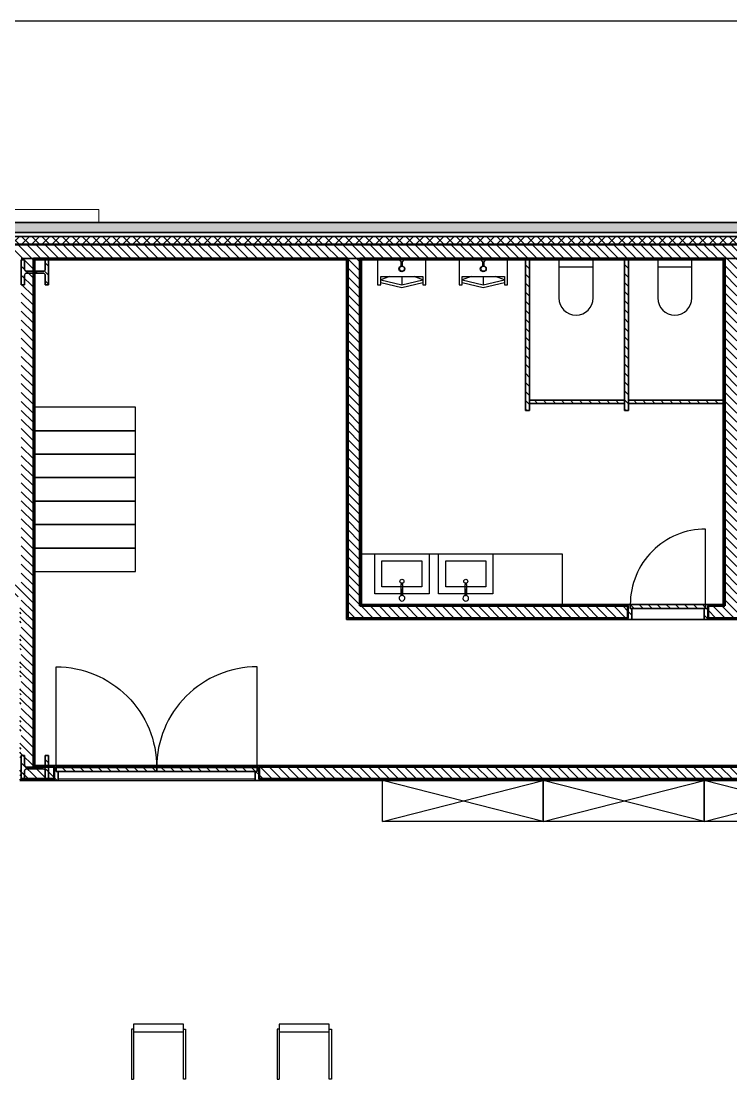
# Model space of a CAD drawing. Header units: millimetres. Extents: x -100 to 251604, y 0 to 25979.
# Drawn here: x 25299 to 32359, y 13724 to 24310 of the extents above; entities that cross this region are included whole.
import ezdxf

# ---------------------------------------------------------------- set-up
doc = ezdxf.new("R2010")
doc.units = ezdxf.units.MM
doc.layers.get('0').update_dxf_attribs({"true_color": 0xdfdfdf})
for name, color, linetype in [('Background_0', 7, 'Continuous'), ('Background_Back bricks', 7, 'Continuous'), ('Background_BRX_2D_Symbols', 7, 'Continuous'), ('Background_DOOR_FRAME', 253, 'Continuous'), ('Background_DOOR_PANEL', 255, 'Continuous'), ('Boundary_0', 7, 'Continuous'), ('Boundary_Air', 7, 'Continuous'), ('Boundary_Back bricks', 7, 'Continuous'), ('Boundary_BRX_2D+_Swing', 7, 'Continuous'), ('Boundary_BRX_2D_Symbols', 7, 'Continuous'), ('Boundary_Cavity Wall_ Back', 7, 'Continuous'), ('Boundary_DOOR_FRAME', 253, 'Continuous'), ('Boundary_DOOR_PANEL', 255, 'Continuous'), ('Boundary_Gypsum Board', 54, 'Continuous'), ('Boundary_Insulation_ Polyurethane Foam', 42, 'Continuous'), ('Boundary_Interior Wall Plaster_ 140', 7, 'Continuous'), ('Boundary_Plaster_ Cement', 165, 'Continuous'), ('Fill_0', 7, 'Continuous'), ('Fill_Back bricks', 7, 'Continuous'), ('Fill_DOOR_FRAME', 253, 'Continuous'), ('Fill_DOOR_PANEL', 255, 'Continuous'), ('Fill_Gypsum Board', 251, 'Continuous'), ('Fill_Insulation_ Polyurethane Foam', 42, 'Continuous'), ('Fill_Plaster_ Cement', 253, 'Continuous'), ('Fill_Supporting Wall_ Brick', 11, 'Continuous'), ('Viewport border', 7, 'Continuous')]:
    doc.layers.add(name, color=color, linetype=linetype)
for name, color, linetype, lineweight in [('Background_Air', 7, 'Continuous', 9), ('Background_Concrete_ Reinforced', 7, 'Continuous', 9), ('Background_Floor_ Ceramic Tiles', 7, 'Continuous', 9), ('Background_Gypsum Board', 7, 'Continuous', 9), ('Background_Insulation_ Polyurethane Foam', 7, 'Continuous', 9), ('Background_Plaster_ Cement', 7, 'Continuous', 9), ('Background_Supporting Wall_ Brick', 7, 'Continuous', 9), ('BIM_SECTIONS', 151, 'Continuous', 25), ('Boundary_Supporting Wall_ Brick', 14, 'Continuous', 50)]:
    doc.layers.add(name, color=color, linetype=linetype, lineweight=lineweight)
doc.layers.add('BIM_ROOM_LINES', color=7, linetype='Continuous', plot=False)
pattern_1 = [(45, (-5377.5, -9300), (-44.90128, 44.90128), [])]
pattern_2 = [(45, (-5377.5, -9300), (-134.7038, 134.7038), []), (45, (-5332.6, -9300), (-134.7038, 134.7038), []), (45, (-5287.7, -9300), (-134.7038, 134.7038), []), (45, (-5242.8, -9300), (-134.7038, 134.7038), [])]
pattern_3 = [(45, (-5377.5, -9300), (-134.7038, 134.7038), []), (45, (-5332.6, -9300), (-134.7038, 134.7038), []), (45, (-5287.7, -9300), (-134.7038, 134.7038), []), (45, (-5242.8, -9300), (-134.7038, 134.7038), [])]
pattern_4 = [(45, (-5377.5, -9300), (-134.7038, 134.7038), []), (45, (-5332.6, -9300), (-134.7038, 134.7038), []), (45, (-5287.7, -9300), (-134.7038, 134.7038), []), (45, (-5242.8, -9300), (-134.7038, 134.7038), [])]

# ---------------------------------------------------------------- blocks, each defined once
blk = doc.blocks.new('*U10761')
at = {"extrusion": (0, 1, 0)}
blk.add_lwpolyline([(-20, -20), (-20, 980, 0.414214), (-1020, -20)], format="xyb", dxfattribs=at)
at = {"extrusion": (0, -1, 6.12323e-17)}
blk.add_lwpolyline([(2020, -20), (2020, 980, 0.414214), (1020, -20)], format="xyb", dxfattribs=at)
blk = doc.blocks.new('*U10773')
at = {"extrusion": (2.36848e-16, 1, 3.18833e-17)}
for points in [[(-450, 166), (-450, 248), (-480, 248), (-480, 0), (0, 0), (0, 248), (-30, 248), (-30, 166), (-450, 166)], [(-450, 230), (-240, 280), (-30, 230)], [(-118, 166), (-30, 199), (-240, 249), (-450, 199), (-362, 166)], [(-235, 60), (-235, 19)], [(-240, 166), (-240, 249)], [(-245, 19), (-245, 60)]]:
    blk.add_lwpolyline(points, dxfattribs=at)
for centre, radius in [((-240, 90), 30), ((-242, 89), 25)]:
    blk.add_circle(centre, radius, dxfattribs=at)
blk.add_arc((-240, 0), 20, 0, 180, dxfattribs=at)
blk = doc.blocks.new('*U10792')
at = {"extrusion": (0, 1, 0)}
blk.add_lwpolyline([(-25, 0), (-25, 750, 0.414214), (-775, 0)], format="xyb", dxfattribs=at)
blk = doc.blocks.new('*U10840')
for points in [[(0, 0), (0, 410)], [(0, 410), (1600, 410)], [(0, 0), (1600, 410)], [(1600, 0), (0, 410)], [(1600, 410), (1600, 0)], [(1600, 0), (0, 0)]]:
    blk.add_lwpolyline(points)
blk = doc.blocks.new('*U10874')
for p, q in [((16043, 8928), (16043, 8853)), ((16383, 8928), (16211, 8928)), ((16383, 8853), (16383, 8928)), ((16383, 8853), (16043, 8853)), ((16043, 8853), (16043, 8548)), ((16383, 8548), (16383, 8853))]:
    blk.add_line(p, q)
blk.add_arc((16213, 8548), 170, 179.9665, 359.9665)
blk = doc.blocks.new('*U10875')
for p, q in [((17026, 8928), (17026, 8853)), ((17366, 8928), (17195, 8928)), ((17366, 8853), (17366, 8928)), ((17366, 8853), (17026, 8853)), ((17026, 8853), (17026, 8548)), ((17366, 8548), (17366, 8853))]:
    blk.add_line(p, q)
blk.add_arc((17196, 8548), 170, 179.9665, 359.9665)
blk = doc.blocks.new('*U10876')
for p, q in [((14211, 6005), (14751, 6005)), ((14211, 5605), (14211, 6005)), ((14282, 5934), (14680, 5934)), ((14282, 5676), (14282, 5934)), ((14680, 5934), (14680, 5676)), ((14751, 6005), (14751, 5605)), ((14680, 5676), (14282, 5676)), ((14471, 5697), (14471, 5589)), ((14491, 5697), (14471, 5697)), ((14478, 5652), (14484, 5652)), ((14478, 5587), (14478, 5652)), ((14484, 5652), (14484, 5587)), ((14491, 5589), (14491, 5697)), ((14751, 5605), (14211, 5605)), ((14484, 5587), (14478, 5587))]:
    blk.add_line(p, q)
blk.add_circle((14481, 5730), 20)
blk.add_arc((14481, 5562), 28.6, 96.0274, 83.9726)
blk = doc.blocks.new('*U10877')
for p, q in [((14846, 6005), (15386, 6005)), ((14846, 5605), (14846, 6005)), ((14917, 5934), (15315, 5934)), ((14917, 5676), (14917, 5934)), ((15315, 5934), (15315, 5676)), ((15386, 6005), (15386, 5605)), ((15315, 5676), (14917, 5676)), ((15106, 5697), (15106, 5589)), ((15126, 5697), (15106, 5697)), ((15113, 5652), (15119, 5652)), ((15113, 5587), (15113, 5652)), ((15119, 5652), (15119, 5587)), ((15126, 5589), (15126, 5697)), ((15386, 5605), (14846, 5605)), ((15119, 5587), (15113, 5587))]:
    blk.add_line(p, q)
blk.add_circle((15116, 5730), 20)
blk.add_arc((15116, 5562), 28.6, 96.0274, 83.9726)
blk = doc.blocks.new('*U10941')
for p, q in [((13258, 1276), (13238, 1276)), ((13238, 1276), (13238, 779)), ((13258, 1326), (13258, 1276)), ((13758, 1326), (13258, 1326)), ((13258, 1276), (13258, 1246)), ((13758, 1276), (13758, 1326)), ((13758, 1246), (13758, 1276)), ((13758, 1276), (13778, 1276)), ((13778, 1276), (13778, 779)), ((13258, 1246), (13258, 779)), ((13758, 1246), (13258, 1246)), ((13758, 779), (13758, 1246)), ((13238, 779), (13258, 779)), ((13778, 779), (13758, 779))]:
    blk.add_line(p, q)
blk = doc.blocks.new('*U10942')
for p, q in [((11808, 1276), (11788, 1276)), ((11788, 1276), (11788, 779)), ((11808, 1326), (11808, 1276)), ((12308, 1326), (11808, 1326)), ((11808, 1276), (11808, 1246)), ((12308, 1276), (12308, 1326)), ((12308, 1246), (12308, 1276)), ((12308, 1276), (12328, 1276)), ((12328, 1276), (12328, 779)), ((11808, 1246), (11808, 779)), ((12308, 1246), (11808, 1246)), ((12308, 779), (12308, 1246)), ((11788, 779), (11808, 779)), ((12328, 779), (12308, 779))]:
    blk.add_line(p, q)
blk = doc.blocks.new('Main_Floor 0__section__..%5CMainBuilding.dwg', base_point=(-3895, -13010))
at = {"layer": 'Fill_0', "extrusion": (9.75748e-18, 3.89689e-31, -1)}
h = blk.add_hatch(dxfattribs=at)
h.set_pattern_fill('ANSI31', color=256, scale=20, style=0)
h.set_pattern_definition(pattern_1)
edge = h.paths.add_edge_path()
edge.add_line((-10693, 8680), (-10725, 8680))
edge.add_line((-10725, 8680), (-10725, 8774))
edge.add_spline(control_points=[(-10725, 8774), (-10725, 8795), (-10746, 8795)], knot_values=[-0.785398, -0.785398, -0.785398, 0.785398, 0.785398, 0.785398], weights=[1, 0.707107, 1], degree=2, periodic=0)
edge.add_line((-10746, 8795), (-10910, 8795))
edge.add_spline(control_points=[(-10910, 8795), (-10931, 8795), (-10931, 8774)], knot_values=[-0.785398, -0.785398, -0.785398, 0.785398, 0.785398, 0.785398], weights=[1, 0.707107, 1], degree=2, periodic=0)
edge.add_line((-10931, 8774), (-10931, 8680))
edge.add_line((-10931, 8680), (-10963, 8680))
edge.add_line((-10963, 8680), (-10963, 8928))
edge.add_line((-10963, 8928), (-10931, 8928))
edge.add_line((-10931, 8928), (-10931, 8834))
edge.add_spline(control_points=[(-10931, 8834), (-10931, 8813), (-10910, 8813)], knot_values=[-0.785398, -0.785398, -0.785398, 0.785398, 0.785398, 0.785398], weights=[1, 0.707107, 1], degree=2, periodic=0)
edge.add_line((-10910, 8813), (-10746, 8813))
edge.add_spline(control_points=[(-10746, 8813), (-10725, 8813), (-10725, 8834)], knot_values=[-0.785398, -0.785398, -0.785398, 0.785398, 0.785398, 0.785398], weights=[1, 0.707107, 1], degree=2, periodic=0)
edge.add_line((-10725, 8834), (-10725, 8928))
edge.add_line((-10725, 8928), (-10693, 8928))
edge.add_line((-10693, 8928), (-10693, 8680))
at = {"layer": 'Fill_0', "extrusion": (9.75748e-18, 1.71472e-33, -1)}
h = blk.add_hatch(dxfattribs=at)
h.set_pattern_fill('ANSI31', color=256, scale=20, style=0)
h.set_pattern_definition(pattern_1)
h.paths.add_polyline_path([(-15751, 7428), (-15751, 8928), (-15711, 8928), (-15711, 7428)])
at = {"layer": 'Fill_0', "extrusion": (9.75748e-18, -1.2003e-32, -1)}
h = blk.add_hatch(dxfattribs=at)
h.set_pattern_fill('ANSI31', color=256, scale=20, style=0)
h.set_pattern_definition(pattern_1)
h.paths.add_polyline_path([(-16734, 7428), (-16734, 8928), (-16694, 8928), (-16694, 7428)])
at = {"layer": 'Fill_0', "extrusion": (9.96958e-17, -2.82803e-16, -1)}
h = blk.add_hatch(dxfattribs=at)
h.set_pattern_fill('ANSI31', color=256, scale=20, style=0)
h.set_pattern_definition(pattern_1)
h.paths.add_polyline_path([(-15751, 7500), (-16694, 7500), (-16694, 7530), (-15751, 7530)])
at = {"layer": 'Fill_0', "extrusion": (9.75748e-18, -8.5736e-30, -1)}
h = blk.add_hatch(dxfattribs=at)
h.set_pattern_fill('ANSI31', color=256, scale=20, style=0)
h.set_pattern_definition(pattern_1)
h.paths.add_polyline_path([(-16734, 7500), (-17678, 7500), (-17678, 7530), (-16734, 7530)])
at = {"layer": 'Fill_0', "extrusion": (9.75748e-18, -6.34152e-31, -1)}
h = blk.add_hatch(dxfattribs=at)
h.set_pattern_fill('ANSI31', color=256, scale=20, style=0)
h.set_pattern_definition(pattern_1)
edge = h.paths.add_edge_path()
edge.add_line((-10693, 3750), (-10725, 3750))
edge.add_line((-10725, 3750), (-10725, 3844))
edge.add_spline(control_points=[(-10725, 3844), (-10725, 3865), (-10746, 3865)], knot_values=[-0.785398, -0.785398, -0.785398, 0.785398, 0.785398, 0.785398], weights=[1, 0.707107, 1], degree=2, periodic=0)
edge.add_line((-10746, 3865), (-10910, 3865))
edge.add_spline(control_points=[(-10910, 3865), (-10931, 3865), (-10931, 3844)], knot_values=[-0.785398, -0.785398, -0.785398, 0.785398, 0.785398, 0.785398], weights=[1, 0.707107, 1], degree=2, periodic=0)
edge.add_line((-10931, 3844), (-10931, 3750))
edge.add_line((-10931, 3750), (-10963, 3750))
edge.add_line((-10963, 3750), (-10963, 3998))
edge.add_line((-10963, 3998), (-10931, 3998))
edge.add_line((-10931, 3998), (-10931, 3904))
edge.add_spline(control_points=[(-10931, 3904), (-10931, 3883), (-10910, 3883)], knot_values=[-0.785398, -0.785398, -0.785398, 0.785398, 0.785398, 0.785398], weights=[1, 0.707107, 1], degree=2, periodic=0)
edge.add_line((-10910, 3883), (-10746, 3883))
edge.add_spline(control_points=[(-10746, 3883), (-10725, 3883), (-10725, 3904)], knot_values=[-0.785398, -0.785398, -0.785398, 0.785398, 0.785398, 0.785398], weights=[1, 0.707107, 1], degree=2, periodic=0)
edge.add_line((-10725, 3904), (-10725, 3998))
edge.add_line((-10725, 3998), (-10693, 3998))
edge.add_line((-10693, 3998), (-10693, 3750))
at = {"layer": 'Fill_Back bricks', "extrusion": (-2.51603e-18, 2.85419e-16, -1)}
h = blk.add_hatch(dxfattribs=at)
h.set_pattern_fill('ANSI36', color=256, scale=20, style=0)
h.set_pattern_definition([(45, (-5377.5, -9300), (33.67596, 123.47852), [158.75, -31.75, 0, -31.75])])
h.paths.add_polyline_path([(-41228, 9300), (-5378, 9300), (-5468, 9210), (-5508, 9210), (-5508, 9200), (-41138, 9200), (-41138, 9210)])
at = {"layer": 'Fill_DOOR_FRAME', "extrusion": (9.75748e-18, 3.61385e-31, -1)}
h = blk.add_hatch(dxfattribs=at)
h.set_pattern_fill('ANSI31', color=256, scale=20, style=0)
h.set_pattern_definition(pattern_1)
h.paths.add_polyline_path([(-16753, 5500), (-16728, 5500), (-16728, 5350), (-16768, 5350), (-16768, 5460), (-16753, 5460)])
at = {"layer": 'Fill_DOOR_FRAME', "extrusion": (9.75748e-18, 8.64371e-30, -1)}
h = blk.add_hatch(dxfattribs=at)
h.set_pattern_fill('ANSI31', color=256, scale=20, style=0)
h.set_pattern_definition(pattern_1)
h.paths.add_polyline_path([(-17503, 5460), (-17488, 5460), (-17488, 5350), (-17528, 5350), (-17528, 5500), (-17503, 5500)])
at = {"layer": 'Fill_DOOR_FRAME', "extrusion": (9.75748e-18, 6.61447e-29, -1)}
h = blk.add_hatch(dxfattribs=at)
h.set_pattern_fill('ANSI31', color=256, scale=20, style=0)
h.set_pattern_definition(pattern_1)
h.paths.add_polyline_path([(-11040, 3900), (-11020, 3900), (-11020, 3750), (-11060, 3750), (-11060, 3840), (-11040, 3840)])
at = {"layer": 'Fill_DOOR_FRAME', "extrusion": (9.75748e-18, -6.33069e-29, -1)}
h = blk.add_hatch(dxfattribs=at)
h.set_pattern_fill('ANSI31', color=256, scale=20, style=0)
h.set_pattern_definition(pattern_1)
h.paths.add_polyline_path([(-13040, 3840), (-13020, 3840), (-13020, 3750), (-13060, 3750), (-13060, 3900), (-13040, 3900)])
at = {"layer": 'Fill_DOOR_PANEL', "extrusion": (9.75748e-18, 4.67194e-30, -1)}
h = blk.add_hatch(dxfattribs=at)
h.set_pattern_fill('ANSI31', color=256, scale=20, style=0)
h.set_pattern_definition(pattern_1)
h.paths.add_polyline_path([(-16753, 5460), (-17503, 5460), (-17503, 5500), (-16753, 5500)])
at = {"layer": 'Fill_DOOR_PANEL', "extrusion": (9.75748e-18, 0, -1)}
h = blk.add_hatch(dxfattribs=at)
h.set_pattern_fill('ANSI31', color=256, scale=20, style=0)
h.set_pattern_definition(pattern_1)
h.paths.add_polyline_path([(-12040, 3880), (-11040, 3880), (-11040, 3840), (-12040, 3840)])
at = {"layer": 'Fill_DOOR_PANEL', "extrusion": (9.75748e-18, -1.38786e-46, -1)}
h = blk.add_hatch(dxfattribs=at)
h.set_pattern_fill('ANSI31', color=256, scale=20, style=0)
h.set_pattern_definition(pattern_1)
h.paths.add_polyline_path([(-13040, 3880), (-12040, 3880), (-12040, 3840), (-13040, 3840)])
at = {"layer": 'Fill_Gypsum Board', "extrusion": (-3.36117e-17, -1.41402e-15, -1)}
h = blk.add_hatch(dxfattribs=at)
h.set_pattern_fill('ANSI34', color=256, scale=10, style=0)
h.set_pattern_definition(pattern_2)
h.paths.add_polyline_path([(-13943, 8928), (-13943, 8940), (-10813, 8940), (-10813, 8928)])
at = {"layer": 'Fill_Gypsum Board', "extrusion": (1.44319e-17, -1.69682e-14, -1)}
h = blk.add_hatch(dxfattribs=at)
h.set_pattern_fill('ANSI34', color=256, scale=10, style=0)
h.set_pattern_definition([(45, (-5377.5, -9300), (-134.7038, 134.7038), []), (45, (-5332.6, -9300), (-134.7038, 134.7038), []), (45, (-5287.7, -9300), (-134.7038, 134.7038), []), (45, (-5242.8, -9300), (-134.7038, 134.7038), [])])
h.paths.add_polyline_path([(-17693, 8928), (-17693, 8940), (-14063, 8940), (-14063, 8928)])
at = {"layer": 'Fill_Insulation_ Polyurethane Foam', "extrusion": (9.75748e-18, 1.218e-29, -1)}
h = blk.add_hatch(dxfattribs=at)
h.set_pattern_fill('INSULATION', color=256, scale=20, style=0)
h.set_pattern_definition([(45, (-5377.5, -9300), (-50.28943, 50.28943), []), (135, (-5377.5, -9300), (-50.28943, -50.28943), [])])
h.paths.add_polyline_path([(-11118, -9170), (-11118, -9120), (-5558, -9120), (-5558, 9080), (-41048, 9080), (-41048, -120), (-40828, -120), (-40828, -170), (-41098, -170), (-41098, 9160), (-5558, 9160), (-5558, 9170), (-5508, 9170), (-5508, -9170)])
at = {"layer": 'Fill_Plaster_ Cement', "extrusion": (-2.82249e-15, 8.42553e-18, -1)}
h = blk.add_hatch(dxfattribs=at)
h.set_pattern_fill('ANSI34', color=256, scale=10, style=0)
h.set_pattern_definition([(45, (-5377.5, -9300), (-134.7038, 134.7038), []), (45, (-5332.6, -9300), (-134.7038, 134.7038), []), (45, (-5287.7, -9300), (-134.7038, 134.7038), []), (45, (-5242.8, -9300), (-134.7038, 134.7038), [])])
h.paths.add_polyline_path([(-10828, 8928), (-10813, 8928), (-10813, 3885), (-11020, 3885), (-11020, 3900), (-10828, 3900)])
at = {"layer": 'Fill_Plaster_ Cement', "extrusion": (-1.33695e-16, -4.10156e-18, -1)}
h = blk.add_hatch(dxfattribs=at)
h.set_pattern_fill('ANSI34', color=256, scale=10, style=0)
h.set_pattern_definition(pattern_4)
h.paths.add_polyline_path([(-20887, 8928), (-20872, 8928), (-20872, 3765), (-13060, 3765), (-13060, 3750), (-20887, 3750)])
at = {"layer": 'Fill_Plaster_ Cement', "extrusion": (-2.69671e-19, 1.27763e-15, -1)}
h = blk.add_hatch(dxfattribs=at)
h.set_pattern_fill('ANSI34', color=256, scale=10, style=0)
h.set_pattern_definition(pattern_3)
h.paths.add_polyline_path([(-16728, 5350), (-16728, 5365), (-13943, 5365), (-13943, 8928), (-13928, 8928), (-13928, 5350)])
at = {"layer": 'Fill_Plaster_ Cement', "extrusion": (-2.69551e-18, -1.40779e-15, -1)}
h = blk.add_hatch(dxfattribs=at)
h.set_pattern_fill('ANSI34', color=256, scale=10, style=0)
h.set_pattern_definition(pattern_2)
h.paths.add_polyline_path([(-14078, 5500), (-14078, 8928), (-14063, 8928), (-14063, 5485), (-16728, 5485), (-16728, 5500)])
at = {"layer": 'Fill_Plaster_ Cement', "extrusion": (-1.31644e-16, -1.27261e-15, -1)}
h = blk.add_hatch(dxfattribs=at)
h.set_pattern_fill('ANSI34', color=256, scale=10, style=0)
h.set_pattern_definition(pattern_2)
h.paths.add_polyline_path([(-17528, 5500), (-17528, 5485), (-17693, 5485), (-17693, 8928), (-17678, 8928), (-17678, 5500)])
at = {"layer": 'Fill_Plaster_ Cement', "extrusion": (2.82611e-15, 2.33494e-17, -1)}
h = blk.add_hatch(dxfattribs=at)
h.set_pattern_fill('ANSI34', color=256, scale=10, style=0)
h.set_pattern_definition([(45, (-5377.5, -9300), (-134.7038, 134.7038), []), (45, (-5332.6, -9300), (-134.7038, 134.7038), []), (45, (-5287.7, -9300), (-134.7038, 134.7038), []), (45, (-5242.8, -9300), (-134.7038, 134.7038), [])])
h.paths.add_polyline_path([(-10528, 5575), (-10528, 5560), (-10678, 5560), (-10678, 3750), (-11020, 3750), (-11020, 3765), (-10693, 3765), (-10693, 5575)])
at = {"layer": 'Fill_Plaster_ Cement', "extrusion": (3.27566e-18, -1.29636e-17, -1)}
h = blk.add_hatch(dxfattribs=at)
h.set_pattern_fill('ANSI34', color=256, scale=10, style=0)
h.set_pattern_definition(pattern_4)
h.paths.add_polyline_path([(-20737, 3900), (-13060, 3900), (-13060, 3885), (-20752, 3885), (-20752, 5365), (-20587, 5365), (-20587, 5350), (-20737, 5350)])
at = {"layer": 'Fill_Plaster_ Cement', "extrusion": (5.06489e-18, 1.41402e-15, -1)}
h = blk.add_hatch(dxfattribs=at)
h.set_pattern_fill('ANSI34', color=256, scale=10, style=0)
h.set_pattern_definition(pattern_3)
h.paths.add_polyline_path([(-19787, 5350), (-19787, 5365), (-17528, 5365), (-17528, 5350)])
at = {"layer": 'Fill_Supporting Wall_ Brick', "extrusion": (6.63203e-18, -7.86111e-17, -1)}
h = blk.add_hatch(dxfattribs=at)
h.set_pattern_fill('ANSI31', color=256, scale=20, style=0)
h.set_pattern_definition(pattern_1)
h.paths.add_polyline_path([(-19787, 5365), (-19787, 5485), (-17813, 5485), (-17813, 8940), (-20752, 8940), (-20752, 5485), (-20587, 5485), (-20587, 5365), (-20752, 5365), (-20752, 3885), (-13060, 3885), (-13060, 3765), (-20872, 3765), (-20872, 8940), (-25661, 8940), (-25661, 6328), (-25781, 6328), (-25781, 8940), (-40908, 8940), (-40908, 20), (-40828, 20), (-40828, -120), (-41048, -120), (-41048, 9080), (-5558, 9080), (-5558, -9120), (-11118, -9120), (-11118, -8980), (-5698, -8980), (-5698, 8940), (-10693, 8940), (-10693, 5695), (-10528, 5695), (-10528, 5575), (-10693, 5575), (-10693, 3765), (-11020, 3765), (-11020, 3885), (-10813, 3885), (-10813, 8940), (-13943, 8940), (-13943, 5365), (-16728, 5365), (-16728, 5485), (-14063, 5485), (-14063, 8940), (-17693, 8940), (-17693, 5485), (-17528, 5485), (-17528, 5365)])
at = {"layer": 'Background_0'}
for p, q in [((10693, 8928), (10693, 8680)), ((10725, 8928), (10693, 8928)), ((10725, 8834), (10725, 8928)), ((10931, 8928), (10931, 8834)), ((10963, 8928), (10931, 8928)), ((10963, 8680), (10963, 8928)), ((15751, 8928), (15711, 8928)), ((15711, 8928), (15711, 7428)), ((15751, 7428), (15751, 8928)), ((16694, 8928), (16694, 7428)), ((16734, 8928), (16694, 8928)), ((16734, 7428), (16734, 8928)), ((10910, 8813), (10746, 8813)), ((10746, 8795), (10910, 8795)), ((10725, 8680), (10725, 8774)), ((10931, 8774), (10931, 8680)), ((10693, 8680), (10725, 8680)), ((10931, 8680), (10963, 8680)), ((16694, 7530), (15751, 7530)), ((15751, 7530), (15751, 7500)), ((16694, 7500), (16694, 7530)), ((16734, 7530), (16734, 7500)), ((17678, 7530), (16734, 7530)), ((17678, 7500), (17678, 7530)), ((11828, 7461), (10828, 7461)), ((11828, 7228), (11828, 7461)), ((15711, 7428), (15751, 7428)), ((15751, 7500), (16694, 7500)), ((16694, 7428), (16734, 7428)), ((16734, 7500), (17678, 7500)), ((11828, 7228), (10828, 7228)), ((10828, 7228), (11828, 7228)), ((11828, 6995), (11828, 7228)), ((10828, 6995), (11828, 6995)), ((11828, 6995), (10828, 6995)), ((11828, 6761), (11828, 6995)), ((10828, 6761), (11828, 6761)), ((11828, 6761), (10828, 6761)), ((11828, 6528), (11828, 6761)), ((10828, 6528), (11828, 6528)), ((11828, 6528), (10828, 6528)), ((11828, 6295), (11828, 6528)), ((10828, 6295), (11828, 6295)), ((11828, 6295), (10828, 6295)), ((11828, 6061), (11828, 6295)), ((11828, 6061), (10828, 6061)), ((10828, 6061), (11828, 6061)), ((11828, 5828), (11828, 6061)), ((16078, 6000), (14078, 6000)), ((16078, 5500), (16078, 6000)), ((10828, 5828), (11828, 5828)), ((10693, 3998), (10693, 3750)), ((10725, 3998), (10693, 3998)), ((10725, 3904), (10725, 3998)), ((10931, 3998), (10931, 3904)), ((10963, 3998), (10931, 3998)), ((10963, 3750), (10963, 3998)), ((10725, 3750), (10725, 3844)), ((10910, 3883), (10746, 3883)), ((10746, 3865), (10910, 3865)), ((10931, 3844), (10931, 3750)), ((10693, 3750), (10725, 3750)), ((10931, 3750), (10963, 3750))]:
    blk.add_line(p, q, dxfattribs=at)
at = {"layer": 'Background_0', "extrusion": (0, 0, -1)}
for centre, start, end in [((-10746, 8834), 270, 0), ((-10746, 8774), 0, 90), ((-10910, 8834), 180, 270), ((-10910, 8774), 90, 180), ((-10746, 3904), 270, 0), ((-10746, 3844), 0, 90), ((-10910, 3904), 180, 270), ((-10910, 3844), 90, 180)]:
    blk.add_arc(centre, 21, start, end, dxfattribs=at)
at = {"layer": 'Background_Air'}
for p, q in [((41138, 9200), (5508, 9200)), ((5558, 9160), (41098, 9160))]:
    blk.add_line(p, q, dxfattribs=at)
at = {"layer": 'Background_Back bricks'}
for p, q in [((41228, 9300), (5378, 9300)), ((5508, 9200), (41138, 9200))]:
    blk.add_line(p, q, dxfattribs=at)
at = {"layer": 'Background_Concrete_ Reinforced'}
for p, q in [((11463, 9428), (10193, 9428)), ((11463, 9300), (11463, 9428))]:
    blk.add_line(p, q, dxfattribs=at)
at = {"layer": 'Background_DOOR_FRAME'}
for p, q in [((16728, 5500), (16728, 5350)), ((16753, 5500), (16728, 5500)), ((16753, 5460), (16753, 5500)), ((16768, 5460), (16753, 5460)), ((16768, 5350), (16768, 5460)), ((17503, 5460), (17488, 5460)), ((17488, 5460), (17488, 5350)), ((17528, 5500), (17503, 5500)), ((17503, 5500), (17503, 5460)), ((17528, 5350), (17528, 5500)), ((16728, 5350), (16768, 5350)), ((17488, 5350), (17528, 5350)), ((11040, 3900), (11020, 3900)), ((11020, 3900), (11020, 3750)), ((11040, 3840), (11040, 3900)), ((11060, 3840), (11040, 3840)), ((11060, 3750), (11060, 3840)), ((13020, 3840), (13020, 3750)), ((13040, 3840), (13020, 3840)), ((13040, 3900), (13040, 3840)), ((13060, 3900), (13040, 3900)), ((13060, 3750), (13060, 3900)), ((11020, 3750), (11060, 3750)), ((13020, 3750), (13060, 3750))]:
    blk.add_line(p, q, dxfattribs=at)
at = {"layer": 'Background_DOOR_PANEL'}
for p, q in [((17503, 5500), (16753, 5500)), ((16753, 5500), (16753, 5460)), ((16753, 5460), (17503, 5460)), ((17503, 5460), (17503, 5500)), ((12040, 3880), (11040, 3880)), ((11040, 3880), (11040, 3840)), ((11040, 3840), (12040, 3840)), ((13040, 3880), (12040, 3880)), ((12040, 3880), (12040, 3840)), ((12040, 3840), (12040, 3880)), ((12040, 3840), (13040, 3840)), ((13040, 3840), (13040, 3880))]:
    blk.add_line(p, q, dxfattribs=at)
at = {"layer": 'Background_Floor_ Ceramic Tiles'}
for p, q in [((10931, 8928), (10828, 8928)), ((13928, 8928), (10963, 8928)), ((15711, 8928), (14078, 8928)), ((16694, 8928), (15751, 8928)), ((17678, 8928), (16734, 8928))]:
    blk.add_line(p, q, dxfattribs=at)
at = {"layer": 'Background_Gypsum Board'}
for p, q in [((10813, 8940), (10813, 8928)), ((13943, 8940), (10813, 8940)), ((10813, 8928), (13943, 8928)), ((13943, 8928), (13943, 8940)), ((14063, 8940), (14063, 8928)), ((17693, 8940), (14063, 8940)), ((14063, 8928), (17693, 8928)), ((17693, 8928), (17693, 8940))]:
    blk.add_line(p, q, dxfattribs=at)
at = {"layer": 'Background_Insulation_ Polyurethane Foam'}
for p, q in [((41098, 9160), (5558, 9160)), ((5558, 9080), (40908, 9080))]:
    blk.add_line(p, q, dxfattribs=at)
at = {"layer": 'Background_Plaster_ Cement'}
for p, q in [((10813, 8928), (10813, 3885)), ((10828, 8928), (10813, 8928)), ((10828, 3900), (10828, 8928)), ((13943, 8928), (13928, 8928)), ((13928, 8928), (13928, 5350)), ((13943, 5365), (13943, 8928)), ((14063, 8928), (14063, 5485)), ((14078, 8928), (14063, 8928)), ((14078, 5500), (14078, 8928)), ((17693, 8928), (17678, 8928)), ((17678, 8928), (17678, 5500)), ((17693, 5500), (17693, 8928)), ((14063, 5485), (16728, 5485)), ((16728, 5500), (14078, 5500)), ((16728, 5485), (16728, 5500)), ((17678, 5500), (17528, 5500)), ((17528, 5500), (17528, 5485)), ((17528, 5485), (17693, 5485)), ((17693, 5485), (17693, 5500)), ((13928, 5350), (16728, 5350)), ((16728, 5365), (13943, 5365)), ((16728, 5350), (16728, 5365)), ((19787, 5365), (17528, 5365)), ((17528, 5365), (17528, 5350)), ((17528, 5350), (19787, 5350)), ((10813, 3885), (11020, 3885)), ((11020, 3900), (10828, 3900)), ((11020, 3885), (11020, 3900)), ((13060, 3900), (13060, 3885)), ((20737, 3900), (13060, 3900)), ((13060, 3885), (20752, 3885)), ((10678, 3750), (11020, 3750)), ((11020, 3765), (10693, 3765)), ((11020, 3750), (11020, 3765)), ((13060, 3765), (13060, 3750)), ((20872, 3765), (13060, 3765)), ((13060, 3750), (20887, 3750))]:
    blk.add_line(p, q, dxfattribs=at)
at = {"layer": 'Background_Supporting Wall_ Brick'}
for p, q in [((40908, 9080), (5558, 9080)), ((10813, 8928), (10813, 8940)), ((10813, 8940), (13943, 8940)), ((10813, 3885), (10813, 8928)), ((13943, 8940), (13943, 8928)), ((13943, 8928), (13943, 5365)), ((14063, 8928), (14063, 8940)), ((14063, 8940), (17693, 8940)), ((14063, 5485), (14063, 8928)), ((17693, 8940), (17693, 8928)), ((17693, 8928), (17693, 5500)), ((16728, 5485), (14063, 5485)), ((16728, 5365), (16728, 5485)), ((17693, 5485), (17528, 5485)), ((17528, 5485), (17528, 5365)), ((17693, 5500), (17693, 5485)), ((13943, 5365), (16728, 5365)), ((17528, 5365), (19787, 5365)), ((11020, 3885), (10813, 3885)), ((11020, 3765), (11020, 3885)), ((11040, 3885), (13040, 3885)), ((13060, 3885), (13060, 3765)), ((20752, 3885), (13060, 3885)), ((10693, 3765), (11020, 3765)), ((13020, 3765), (11060, 3765)), ((13060, 3765), (20872, 3765))]:
    blk.add_line(p, q, dxfattribs=at)
at = {"layer": 'BIM_ROOM_LINES'}
for p, q in [((10828, 3900), (10828, 8928)), ((10931, 8928), (10828, 8928)), ((10828, 8928), (13928, 8928)), ((13928, 8928), (10963, 8928)), ((13928, 8928), (13928, 5350)), ((13928, 5350), (13928, 8928)), ((14078, 8928), (15711, 8928)), ((15711, 8928), (14078, 8928)), ((14078, 5500), (14078, 8928)), ((15711, 8928), (15711, 7428)), ((15711, 7428), (15711, 8928)), ((15751, 7530), (15751, 8928)), ((15751, 8928), (16694, 8928)), ((16694, 8928), (15751, 8928)), ((16694, 7530), (16694, 8928)), ((16694, 8928), (16694, 7530)), ((16734, 7530), (16734, 8928)), ((16734, 8928), (17678, 8928)), ((17678, 8928), (16734, 8928)), ((17678, 8928), (17678, 7530)), ((17678, 7530), (17678, 8928)), ((16694, 7530), (15751, 7530)), ((17678, 7530), (16734, 7530)), ((15711, 7428), (15751, 7428)), ((15751, 7428), (15711, 7428)), ((15751, 7500), (16694, 7500)), ((15751, 7428), (15751, 7500)), ((15751, 7500), (16694, 7500)), ((16694, 7428), (16694, 7500)), ((16694, 7500), (16694, 7428)), ((16694, 7428), (16734, 7428)), ((16734, 7428), (16694, 7428)), ((16734, 7428), (16734, 7500)), ((16734, 7500), (17678, 7500)), ((16734, 7500), (17678, 7500)), ((17678, 5500), (17678, 7500)), ((17678, 7500), (17678, 5500)), ((17678, 5500), (14078, 5500)), ((20737, 5350), (13928, 5350)), ((13928, 5350), (20737, 5350)), ((20737, 3900), (10828, 3900)), ((11040, 3900), (13040, 3900)), ((20887, 3750), (10678, 3750)), ((10678, 3750), (20887, 3750))]:
    blk.add_line(p, q, dxfattribs=at)
at = {"layer": 'BIM_SECTIONS'}
blk.add_lwpolyline([(46605, 11300), (0, 11300)], dxfattribs=at)
at = {"layer": 'Boundary_0'}
for p, q in [((10693, 8680), (10693, 8928)), ((10693, 8928), (10725, 8928)), ((10725, 8928), (10725, 8834)), ((10931, 8834), (10931, 8928)), ((10931, 8928), (10963, 8928)), ((10963, 8928), (10963, 8680)), ((15711, 7428), (15711, 8928)), ((15711, 8928), (15751, 8928)), ((15751, 8928), (15751, 7428)), ((16694, 7428), (16694, 8928)), ((16694, 8928), (16734, 8928)), ((16734, 8928), (16734, 7428)), ((10746, 8813), (10910, 8813)), ((10910, 8795), (10746, 8795)), ((10725, 8774), (10725, 8680)), ((10931, 8680), (10931, 8774)), ((10725, 8680), (10693, 8680)), ((10963, 8680), (10931, 8680)), ((15751, 7500), (15751, 7530)), ((15751, 7530), (16694, 7530)), ((16694, 7530), (16694, 7500)), ((16734, 7500), (16734, 7530)), ((16734, 7530), (17678, 7530)), ((17678, 7530), (17678, 7500)), ((15751, 7428), (15711, 7428)), ((16694, 7500), (15751, 7500)), ((16734, 7428), (16694, 7428)), ((17678, 7500), (16734, 7500)), ((10693, 3750), (10693, 3998)), ((10693, 3998), (10725, 3998)), ((10725, 3998), (10725, 3904)), ((10931, 3904), (10931, 3998)), ((10931, 3998), (10963, 3998)), ((10963, 3998), (10963, 3750)), ((10725, 3844), (10725, 3750)), ((10746, 3883), (10910, 3883)), ((10910, 3865), (10746, 3865)), ((10931, 3750), (10931, 3844)), ((10725, 3750), (10693, 3750)), ((10963, 3750), (10931, 3750))]:
    blk.add_line(p, q, dxfattribs=at)
for centre, start, end in [((10746, 8834), 180, 270), ((10746, 8774), 90, 180), ((10910, 8834), 270, 0), ((10910, 8774), 0, 90), ((10746, 3904), 180, 270), ((10746, 3844), 90, 180), ((10910, 3904), 270, 0), ((10910, 3844), 0, 90)]:
    blk.add_arc(centre, 21, start, end, dxfattribs=at)
at = {"layer": 'Boundary_Air'}
for p, q in [((5508, 9200), (41138, 9200)), ((41098, 9160), (5558, 9160))]:
    blk.add_line(p, q, dxfattribs=at)
at = {"layer": 'Boundary_Back bricks'}
for p, q in [((5378, 9300), (41228, 9300)), ((41138, 9200), (5508, 9200))]:
    blk.add_line(p, q, dxfattribs=at)
at = {"layer": 'Boundary_Cavity Wall_ Back'}
for p, q in [((5378, 9300), (41228, 9300)), ((10813, 8940), (10693, 8940)), ((10813, 8928), (10813, 8940)), ((13943, 8928), (10813, 8928)), ((14063, 8940), (13943, 8940)), ((13943, 8940), (13943, 8928)), ((14063, 8928), (14063, 8940)), ((17693, 8928), (14063, 8928)), ((17813, 8940), (17693, 8940)), ((17693, 8940), (17693, 8928))]:
    blk.add_line(p, q, dxfattribs=at)
at = {"layer": 'Boundary_DOOR_FRAME'}
for p, q in [((16728, 5350), (16728, 5500)), ((16728, 5500), (16753, 5500)), ((16753, 5500), (16753, 5460)), ((16753, 5460), (16768, 5460)), ((16768, 5460), (16768, 5350)), ((17488, 5350), (17488, 5460)), ((17488, 5460), (17503, 5460)), ((17503, 5460), (17503, 5500)), ((17503, 5500), (17528, 5500)), ((17528, 5500), (17528, 5350)), ((16768, 5350), (16728, 5350)), ((17528, 5350), (17488, 5350)), ((11020, 3750), (11020, 3900)), ((11020, 3900), (11040, 3900)), ((11040, 3900), (11040, 3840)), ((11040, 3840), (11060, 3840)), ((11060, 3840), (11060, 3750)), ((13020, 3750), (13020, 3840)), ((13020, 3840), (13040, 3840)), ((13040, 3840), (13040, 3900)), ((13040, 3900), (13060, 3900)), ((13060, 3900), (13060, 3750)), ((11060, 3750), (11020, 3750)), ((13060, 3750), (13020, 3750))]:
    blk.add_line(p, q, dxfattribs=at)
at = {"layer": 'Boundary_DOOR_PANEL'}
for p, q in [((16753, 5460), (16753, 5500)), ((16753, 5500), (17503, 5500)), ((17503, 5460), (16753, 5460)), ((17503, 5500), (17503, 5460)), ((11040, 3840), (11040, 3880)), ((11040, 3880), (12040, 3880)), ((12040, 3840), (11040, 3840)), ((12040, 3840), (12040, 3880)), ((12040, 3880), (13040, 3880)), ((12040, 3880), (12040, 3840)), ((13040, 3840), (12040, 3840)), ((13040, 3880), (13040, 3840))]:
    blk.add_line(p, q, dxfattribs=at)
at = {"layer": 'Boundary_Gypsum Board'}
for p, q in [((10813, 8928), (10813, 8940)), ((10813, 8940), (13943, 8940)), ((13943, 8928), (10813, 8928)), ((13943, 8940), (13943, 8928)), ((14063, 8928), (14063, 8940)), ((14063, 8940), (17693, 8940)), ((17693, 8928), (14063, 8928)), ((17693, 8940), (17693, 8928))]:
    blk.add_line(p, q, dxfattribs=at)
at = {"layer": 'Boundary_Insulation_ Polyurethane Foam'}
for p, q in [((5558, 9160), (41098, 9160)), ((41048, 9080), (5558, 9080))]:
    blk.add_line(p, q, dxfattribs=at)
at = {"layer": 'Boundary_Interior Wall Plaster_ 140'}
for p, q in [((10693, 8940), (10813, 8940)), ((10813, 8940), (10813, 8928)), ((10813, 8928), (10828, 8928)), ((10828, 8928), (10828, 3900)), ((13928, 5350), (13928, 8928)), ((13928, 8928), (13943, 8928)), ((13943, 8928), (13943, 8940)), ((13943, 8940), (14063, 8940)), ((14063, 8940), (14063, 8928)), ((14063, 8928), (14078, 8928)), ((14078, 8928), (14078, 5500)), ((17678, 5500), (17678, 8928)), ((17678, 8928), (17693, 8928)), ((17693, 8928), (17693, 8940)), ((17693, 8940), (17813, 8940)), ((14078, 5500), (16728, 5500)), ((16728, 5500), (16728, 5350)), ((17528, 5500), (17678, 5500)), ((17528, 5350), (17528, 5500)), ((16728, 5350), (13928, 5350)), ((19787, 5350), (17528, 5350)), ((10828, 3900), (11020, 3900)), ((11020, 3900), (11020, 3750)), ((13060, 3750), (13060, 3900)), ((13060, 3900), (20737, 3900)), ((11020, 3750), (10678, 3750)), ((20887, 3750), (13060, 3750))]:
    blk.add_line(p, q, dxfattribs=at)
at = {"layer": 'Boundary_Plaster_ Cement'}
for p, q in [((10813, 3885), (10813, 8928)), ((10813, 8928), (10828, 8928)), ((10828, 8928), (10828, 3900)), ((13928, 5350), (13928, 8928)), ((13928, 8928), (13943, 8928)), ((13943, 8928), (13943, 5365)), ((14063, 5485), (14063, 8928)), ((14063, 8928), (14078, 8928)), ((14078, 8928), (14078, 5500)), ((17678, 5500), (17678, 8928)), ((17678, 8928), (17693, 8928)), ((17693, 8928), (17693, 5485)), ((16728, 5485), (14063, 5485)), ((14078, 5500), (16728, 5500)), ((16728, 5500), (16728, 5485)), ((17528, 5500), (17678, 5500)), ((17528, 5485), (17528, 5500)), ((17693, 5485), (17528, 5485)), ((16728, 5350), (13928, 5350)), ((13943, 5365), (16728, 5365)), ((16728, 5365), (16728, 5350)), ((17528, 5350), (17528, 5365)), ((17528, 5365), (19787, 5365)), ((19787, 5350), (17528, 5350)), ((11020, 3885), (10813, 3885)), ((10828, 3900), (11020, 3900)), ((11020, 3900), (11020, 3885)), ((13060, 3885), (13060, 3900)), ((13060, 3900), (20737, 3900)), ((20752, 3885), (13060, 3885)), ((11020, 3750), (10678, 3750)), ((10693, 3765), (11020, 3765)), ((11020, 3765), (11020, 3750)), ((13060, 3750), (13060, 3765)), ((13060, 3765), (20872, 3765)), ((20887, 3750), (13060, 3750))]:
    blk.add_line(p, q, dxfattribs=at)
at = {"layer": 'Boundary_Supporting Wall_ Brick'}
for p, q in [((5558, 9080), (41048, 9080)), ((13943, 8940), (10813, 8940)), ((10813, 8940), (10813, 3885)), ((13943, 5365), (13943, 8940)), ((17693, 8940), (14063, 8940)), ((14063, 8940), (14063, 5485)), ((17693, 5485), (17693, 8940)), ((14063, 5485), (16728, 5485)), ((16728, 5485), (16728, 5365)), ((17528, 5365), (17528, 5485)), ((17528, 5485), (17693, 5485)), ((16728, 5365), (13943, 5365)), ((19787, 5365), (17528, 5365)), ((10813, 3885), (11020, 3885)), ((11020, 3885), (11020, 3765)), ((13060, 3765), (13060, 3885)), ((13060, 3885), (20752, 3885)), ((11020, 3765), (10693, 3765)), ((20872, 3765), (13060, 3765))]:
    blk.add_line(p, q, dxfattribs=at)
at = {"layer": 'Background_BRX_2D_Symbols'}
for name in ['*U10874', '*U10875', '*U10876', '*U10877', '*U10942', '*U10941']:
    blk.add_blockref(name, (0, 0), dxfattribs=at)
at = {"layer": 'Boundary_BRX_2D+_Swing', "extrusion": (0, 1, 0), "rotation": 360}
for name, p in [('*U10792', (-17528, 0, 5500)), ('*U10761', (-13060, 0, 3900))]:
    blk.add_blockref(name, p, dxfattribs=at)
at = {"layer": 'Boundary_BRX_2D_Symbols', "extrusion": (-1.60812e-16, -1, 8.27779e-33), "rotation": 360}
for p in [(14239, 0, -8928), (15050, 0, -8928)]:
    blk.add_blockref('*U10773', p, dxfattribs=at)
at = {"layer": 'Boundary_BRX_2D_Symbols', "rotation": 360}
for p in [(14287, 3340), (15887, 3340), (17487, 3340)]:
    blk.add_blockref('*U10840', p, dxfattribs=at)

msp = doc.modelspace()

# ---------------------------------------------------------------- block references
at = {"layer": 'Viewport border'}
msp.add_blockref('Main_Floor 0__section__..%5CMainBuilding.dwg', (10712, 0), dxfattribs=at)

doc.saveas('drawing.dxf')
